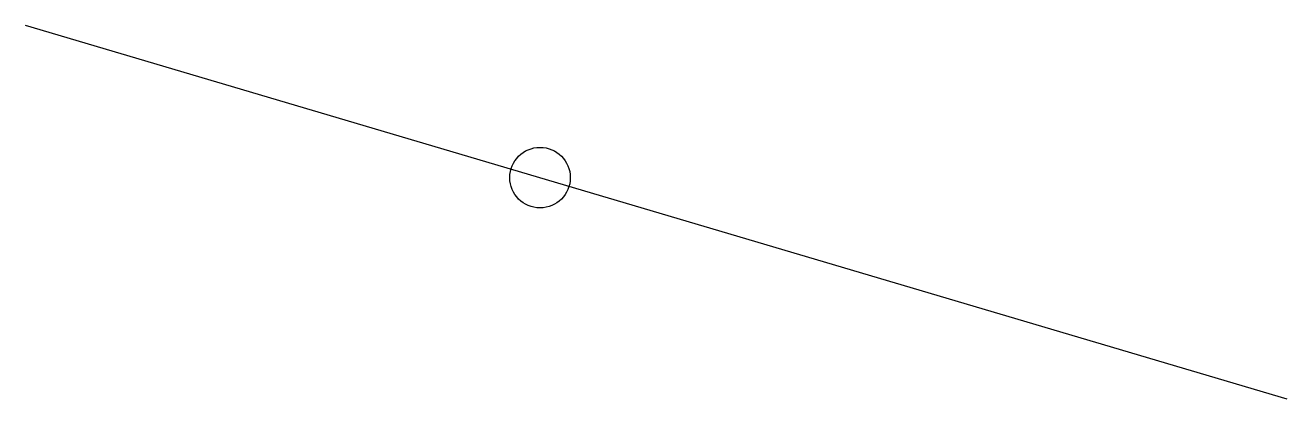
# Model space of a CAD drawing. Header units: millimetres. Extents: x 1633 to 2884, y 1405 to 1775.
import ezdxf

# ---------------------------------------------------------------- set-up
doc = ezdxf.new("R2010")
doc.units = ezdxf.units.MM

msp = doc.modelspace()

# ---------------------------------------------------------------- linework, layer by layer
msp.add_line((1633.2, 1774.6), (2884.2, 1404.7))
msp.add_circle((2143.7, 1623.7), 30)

doc.saveas('drawing.dxf')
